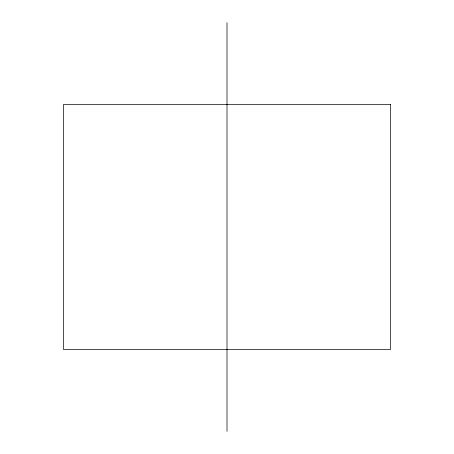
<?xml version="1.0" encoding="UTF-8"?>
<svg xmlns="http://www.w3.org/2000/svg" width="454" height="454" viewBox="0 0 454 454"><rect width="100%" height="100%" fill="white"/><g stroke="black" fill="none" stroke-linecap="round" stroke-linejoin="round"><path stroke-width="0.68" d="M227 22.7L227 431.3M390.44 104.42L63.56 104.42L63.56 349.58L390.44 349.58L390.44 104.42"/></g></svg>
